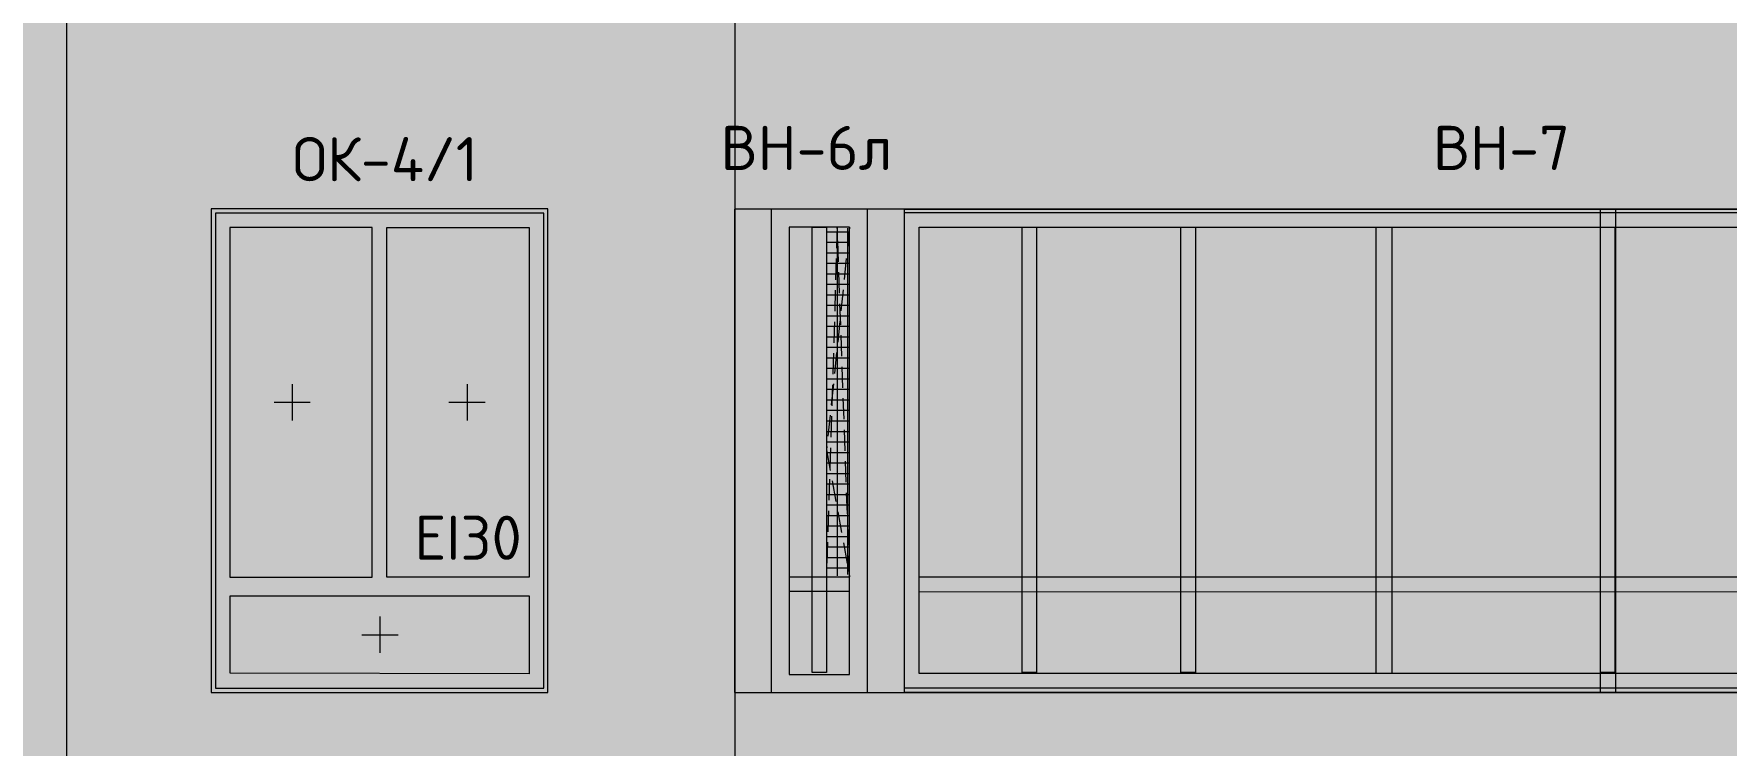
# Model space of a CAD drawing. Header units: millimetres. Extents: x -136099598 to 9192475, y 0 to 779331.
# Drawn here: x 57282 to 65333, y 289203 to 292587 of the extents above; entities that cross this region are included whole.
import ezdxf

# ---------------------------------------------------------------- set-up
doc = ezdxf.new("R2010")
doc.units = ezdxf.units.MM
doc.header["$MEASUREMENT"] = 0
doc.linetypes.add('ADSK_Штриховая_ш2 п1', pattern=[3, 2, -1])
doc.layers.get('0').update_dxf_attribs({"color": 250, "lineweight": 9})
for name, color, linetype, lineweight, true_color in [('!_Окно_00_Штрих_Стекло', 7, 'Continuous', 0, 0x737373), ('RAL 000 80 00', 7, 'Continuous', 0, 0xb9b8b6), ('RAL 7016', 7, 'Continuous', 0, 0x383e42), ('RAL 90 10', 7, 'Continuous', 0, 0xf1ece1)]:
    doc.layers.add(name, color=color, linetype=linetype, lineweight=lineweight, true_color=true_color)
for name, color, linetype in [('PDF _0', 7, 'Continuous'), ('PDF _PDF _0', 7, 'Continuous'), ('PDF _Текст', 7, 'Continuous')]:
    doc.layers.add(name, color=color, linetype=linetype)
doc.styles.add('PDF ISOCPEUR', font='isocpeur.ttf')

# ---------------------------------------------------------------- blocks, each defined once
blk = doc.blocks.new('A$C62938759')
at = {"layer": '!_Окно_00_Штрих_Стекло'}
h = blk.add_hatch(color=256, dxfattribs=at)
h.dxf.hatch_style = 1
h.set_gradient(color1=(70, 92, 124), color2=(219, 225, 235), name='CURVED')
h.paths.add_polyline_path([(-1094.9, 513), (-332.3, 513), (-333.7, -1151.4), (-1094.9, -1151.4)])
h.paths.add_polyline_path([(498.8, 513.2), (-263.1, 512.5), (-263.1, -1151.4), (498.8, -1151.6)])
h.paths.add_polyline_path([(-1093.6, -1239.3), (497.9, -1241.3), (497.5, -1610.8), (-1094, -1608.8)])
at = {"layer": 'RAL 7016'}
h = blk.add_hatch(color=256, dxfattribs=at)
h.dxf.hatch_style = 1
h.paths.add_polyline_path([(502.7, 601), (-1098.8, 601), (-1098.8, -1699.8), (502.7, -1699.8)])
h.paths.add_polyline_path([(-262.3, 512.7), (414.6, 513), (413, -1151.4), (-263.9, -1151.7)], flags=16)
h.paths.add_polyline_path([(-333, 513), (-333, -1151.4), (-1009.9, -1151.4), (-1009.9, 513)], flags=16)
h.paths.add_polyline_path([(412.7, -1240.7), (412.7, -1610.2), (-1008.8, -1608.8), (-1008.8, -1239.3)], flags=16)
at = {"layer": 'PDF _PDF _0', "lineweight": 0}
for p, q in [((-714, -233), (-714, -405.4)), ((117.8, -233), (117.8, -405.4)), ((-800.2, -319.2), (-627.7, -319.2)), ((31.6, -319.2), (204.1, -319.2)), ((-296.6, -1338.8), (-296.6, -1511.3)), ((-382.8, -1425.1), (-210.4, -1425.1))]:
    blk.add_line(p, q, dxfattribs=at)
for points in [[(-1098.8, -1699.8), (502.7, -1699.8), (502.7, 601), (-1098.8, 601)], [(-1078.8, -1679.8), (482.7, -1679.8), (482.7, 581), (-1078.8, 581)], [(-1009.9, -1151.4), (-333, -1151.4), (-333, 513), (-1009.9, 513)], [(413.8, -1151.4), (-263.1, -1151.4), (-263.1, 513), (413.8, 513)], [(412.7, -1611.8), (-1008.8, -1607.8), (-1008.8, -1240.3), (412.7, -1240.3)]]:
    blk.add_lwpolyline(points, close=True, dxfattribs=at)
at = {"layer": 'PDF _Текст', "lineweight": 0, "insert": (-712.6, 732), "char_height": 209.99, "attachment_point": 7, "style": 'PDF ISOCPEUR'}
blk.add_mtext('ОК-4/1', dxfattribs=at)
at = {"layer": 'PDF _Текст', "color": 1, "lineweight": 0, "insert": (-131.9, -1068.9), "char_height": 209.99, "attachment_point": 7, "style": 'PDF ISOCPEUR'}
blk.add_mtext('EI30', dxfattribs=at)
blk = doc.blocks.new('A$Cce7b7053')
at = {"layer": '!_Окно_00_Штрих_Стекло'}
h = blk.add_hatch(color=256, dxfattribs=at)
h.dxf.hatch_style = 1
h.set_gradient(color1=(70, 92, 124), color2=(219, 225, 235), name='CURVED')
h.paths.add_polyline_path([(-90, -8316.7), (-90, -2653), (-2213.7, -2653), (-2213.7, -8316.7)])
h = blk.add_hatch(color=256, dxfattribs=at)
h.dxf.hatch_style = 1
h.set_gradient(color1=(70, 92, 124), color2=(219, 225, 235), name='CURVED')
h.paths.add_polyline_path([(-85.6, -8936.1), (-85.6, -8648.5), (-2213.7, -8648.5), (-2213.7, -8936.1)])
at = {"layer": 'PDF _PDF _0', "lineweight": 0, "true_color": 0x636466}
h = blk.add_hatch(dxfattribs=at)
h.set_pattern_fill('ANSI37', color=251, scale=400, angle=225)
h.set_pattern_definition([(270, (827904.3, 146355.055), (50, 8e-15), []), (2e-15, (827904.3, 146355.055), (-4e-16, 50), [])])
h.paths.add_polyline_path([(-562.2, -8648.5), (-2209.2, -8648.5), (-2209.2, -8757.9), (-547.6, -8757.9)])
at = {"layer": 'RAL 7016', "ltscale": 100, "transparency": 33554687}
h = blk.add_hatch(color=256, dxfattribs=at)
h.dxf.hatch_style = 1
h.paths.add_polyline_path([(-2301.4, -8386.7), (-2299.2, -2563), (0, -2563), (-2.2, -8386.7)])
h.paths.add_polyline_path([(-2213.7, -8316.7), (-90, -8316.7), (-90, -2653), (-2213.7, -2653)], flags=16)
h = blk.add_hatch(color=256, dxfattribs=at)
h.dxf.hatch_style = 1
h.paths.add_polyline_path([(-550.3, -8317.6), (-550, -2653), (-477.6, -2653), (-477.6, -8317.6)])
h = blk.add_hatch(color=256, dxfattribs=at)
h.dxf.hatch_style = 1
h.paths.add_polyline_path([(-90, -5077.4), (-2213.7, -5076.8), (-2213.7, -5006.8), (-90, -5007.4)])
h = blk.add_hatch(color=256, dxfattribs=at)
h.dxf.hatch_style = 1
h.paths.add_polyline_path([(-90, -6143.4), (-2213.7, -6141.8), (-2213.7, -6067.9), (-90, -6068.5)])
h = blk.add_hatch(color=256, dxfattribs=at)
h.dxf.hatch_style = 1
h.paths.add_polyline_path([(-90, -7073.4), (-2213.7, -7072.9), (-2213.7, -7002.9), (-90, -7003.4)])
h = blk.add_hatch(color=256, dxfattribs=at)
h.dxf.hatch_style = 1
h.paths.add_polyline_path([(-90, -7073.2), (-2213.7, -7071.5), (-2213.7, -7003.4), (-90, -7004)])
h = blk.add_hatch(color=256, dxfattribs=at)
h.dxf.hatch_style = 1
h.paths.add_polyline_path([(-90, -7828.4), (-2213.7, -7827.9), (-2213.7, -7757.9), (-90, -7758.4)])
h = blk.add_hatch(color=256, dxfattribs=at)
h.dxf.hatch_style = 1
h.paths.add_polyline_path([(-2299.2, -9021.7), (-2299.2, -8563), (0, -8563), (0, -9021.7)])
h.paths.add_polyline_path([(-2213.7, -8936.1), (-85.6, -8936.1), (-85.6, -8648.5), (-2213.7, -8648.5)], flags=16)
h = blk.add_hatch(color=256, dxfattribs=at)
h.dxf.hatch_style = 1
h.paths.add_polyline_path([(-549.5, -8936.1), (-550, -8648.5), (-480, -8648.5), (-480.5, -8936.1)])
h = blk.add_hatch(color=256, dxfattribs=at)
h.dxf.hatch_style = 1
h.paths.add_polyline_path([(-90, -8827.9), (-2213.7, -8827.3), (-2213.7, -8757.3), (-90, -8757.9)])
at = {"ltscale": 150}
for points in [[(-2299.2, -2563), (0, -2563), (0, -8386.7), (-2299.2, -8386.7)], [(-2299.2, -5004), (0, -5004), (0, -5076.3), (-2299.2, -5076.3)], [(-2299.2, -9021.7), (0, -9021.7), (0, -8563), (-2299.2, -8563)], [(-2213.7, -8936.1), (-85.6, -8936.1), (-85.6, -8648.5), (-2213.7, -8648.5)]]:
    blk.add_lwpolyline(points, close=True, dxfattribs=at)
at = {"layer": 'PDF _0', "linetype": 'ADSK_Штриховая_ш2 п1', "lineweight": 0, "ltscale": 50}
blk.add_lwpolyline([(-2213.7, -8648.5), (-1154.1, -8757.9), (-550, -8648.5), (-2213.7, -8707.1), (-550, -8757.9)], dxfattribs=at)
at = {"layer": 'PDF _PDF _0', "lineweight": 0}
for points in [[(0, -2563), (0, -8386.7), (-2299.2, -8386.7), (-2299.2, -2563)], [(-20, -2583), (-20, -8386.7), (-2283.7, -8386.7), (-2283.7, -2583)], [(-90, -2653), (-90, -8316.7), (-2213.7, -8316.7), (-2213.7, -2653)], [(-477.6, -2653), (-477.9, -8317.6), (-550, -8317.6), (-550.5, -2653)], [(-94.4, -5007.4), (-94.4, -5076.3), (-2213.7, -5076.3), (-2213.7, -5007.4)], [(-90, -6067.9), (-90, -6142.6), (-2213.7, -6142.6), (-2213.7, -6067.9)], [(-94.4, -7003.4), (-94.4, -7072.3), (-2213.7, -7072.3), (-2213.7, -7003.4)], [(-94.4, -7758.4), (-94.4, -7827.3), (-2213.7, -7827.3), (-2213.7, -7758.4)], [(-94.4, -8757.9), (-94.4, -8826.8), (-2213.7, -8826.8), (-2213.7, -8757.9)]]:
    blk.add_lwpolyline(points, close=True, dxfattribs=at)
for points in [[(-550, -8936.1), (-550, -8648.5)], [(-480, -8648.5), (-480, -8936.1)]]:
    blk.add_lwpolyline(points, dxfattribs=at)
at = {"layer": 'PDF _Текст', "lineweight": 0, "char_height": 209.99, "attachment_point": 9, "rotation": 90, "style": 'PDF ISOCPEUR'}
for s, insert in [('ВН-7', (-2485.8, -5221)), ('ВН-6л', (-2485.8, -8445.5))]:
    blk.add_mtext(s, dxfattribs=dict(at, insert=insert))

msp = doc.modelspace()

# ---------------------------------------------------------------- hatches: boundary and pattern name
at = {"layer": 'RAL 000 80 00'}
h = msp.add_hatch(color=256, dxfattribs=at)
h.dxf.hatch_style = 1
h.paths.add_polyline_path([(69953.4, 302392), (60618.8, 302392), (60618.5, 288553.6), (69953.6, 288553.6)])
at = {"layer": 'RAL 90 10', "ltscale": 100, "transparency": 33554687}
h = msp.add_hatch(color=256, dxfattribs=at)
h.dxf.hatch_style = 1
h.paths.add_polyline_path([(57438.5, 302392), (54504.1, 302392), (54504.1, 302491.9), (54508.5, 302491.9), (54508.5, 288553.6), (57438.5, 288553.6)])
h = msp.add_hatch(color=256, dxfattribs=at)
h.dxf.hatch_style = 1
h.paths.add_polyline_path([(60618.7, 302392), (57438.6, 302392), (57438.5, 288553.6), (60618.9, 288553.6)])

# ---------------------------------------------------------------- linework, layer by layer
at = {"ltscale": 150}
for p, q in [((57438.5, 287117.8), (57438.5, 302491.9, -0.4)), ((60618.8, 287062.9), (60618.8, 302392, -1.1))]:
    msp.add_line(p, q, dxfattribs=at)
msp.add_lwpolyline([(60615.4, 289452.8), (69811.1, 289452.8), (69811.1, 291752.8), (60615.4, 291752.8)], close=True, dxfattribs=at)

# ---------------------------------------------------------------- block references
at = {"ltscale": 150, "rotation": 270}
msp.add_blockref('A$Cce7b7053', (69811.1, 289453.6), dxfattribs=at)
at = {"ltscale": 150}
msp.add_blockref('A$C62938759', (59224.8, 291153.3), dxfattribs=at)

doc.saveas('drawing.dxf')
